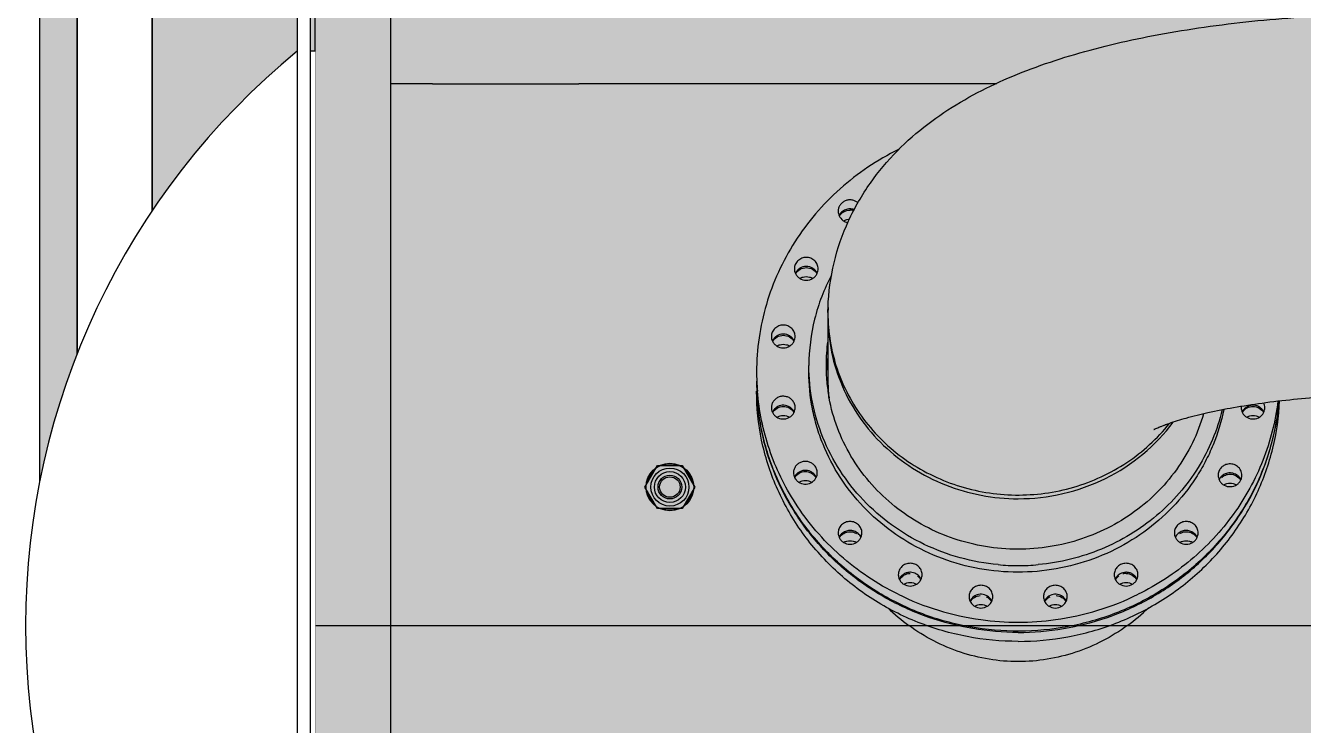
# Model space of a CAD drawing. Extents: x -18489 to 195597, y -1599 to 112111.
# Drawn here: x -17050 to -16879.6, y 2436.2 to 2529.6 of the extents above; entities that cross this region are included whole.
import ezdxf

# ---------------------------------------------------------------- set-up
doc = ezdxf.new("R2010")
doc.units = 0
doc.header["$LTSCALE"] = 100
for name, color, linetype in [('188K-SM-03-F10-MECH-EQ-Y2257103$0$0 Xref', 8, 'Continuous'), ('188K-SM-03-F10-MECH-EQ-Y2257103$0$M-EQU-FOUNDATION', 8, 'Continuous'), ('188K-SM-03-F10-MECH-EQ-Y2257103$0$Micron CUP L10 HVAC EQU$0$M-MECH-EQU', 136, 'Continuous'), ('188K-SM-03-F10-MECH-EQ-Y2257103$0$Micron CUP L10 HVAC EQU$0$M-PHASE1 AREA', 252, 'Continuous')]:
    doc.layers.add(name, color=color, linetype=linetype)
pattern_1 = [(50, (4473.52, 709.2), (54.6554, -4.78173), [5.715, -62.865]), (355, (4473.52, 709.2), (-10.57303, 57.31705), [4.572, -50.29218]), (100.45144, (4478.076, 708.8), (44.08237, 52.53533), [4.857, -53.42707]), (46.1842, (4473.52, 724.44), (81.32371, -12.6127), [8.5725, -94.2975]), (96.63556, (4480.3, 723.39), (71.22124, 74.22784), [7.2855, -80.14068]), (351.18415, (4473.52, 724.44), (71.22124, 74.22784), [6.858, -75.43792]), (21, (4481.14, 720.63), (45.48432, -30.67956), [5.715, -62.865]), (326, (4481.14, 720.63), (18.54061, 55.25639), [4.572, -50.292]), (71.45144, (4484.93, 718.07), (64.02493, 24.57683), [4.857, -53.42698]), (37.5, (4473.521, 709.2), (0.926581, 25.366512), [0, -49.6824, 0, -51.054, 0, -50.4825]), (7.5, (4473.52, 709.2), (20.0459, 30.054172), [0, -29.1084, 0, -48.5394, 0, -19.2405]), (327.5, (4456.529, 709.2), (40.677179, -1.718623), [0, -19.05, 0, -59.436, 0, -78.867]), (317.5, (4448.91, 709.2), (44.438754, 7.62795), [0, -24.765, 0, -39.4716, 0, -56.007])]

# ---------------------------------------------------------------- blocks, each defined once
blk = doc.blocks.new('188K-SM-03-F10-MECH-EQ-Y2257103$0$Micron CUP L10 HVAC EQU$0$A$C0c53ceb0')
at = {"layer": '188K-SM-03-F10-MECH-EQ-Y2257103$0$Micron CUP L10 HVAC EQU$0$M-PHASE1 AREA'}
for p, q in [((-8682.32714, 14485.38523), (-8682.32714, 17603.1009)), ((-8581.63321, 14485.38523), (-8581.63321, 16156.62468)), ((-8526.19365, 16043.79354), (-8581.63321, 16043.79354)), ((-8526.19365, 16043.79354), (-8330.99521, 16043.79354)), ((-7773.33244, 16043.79354), (-8330.99521, 16043.79354)), ((-7998.54746, 15732.96623), (-7998.54746, 15649.67807)), ((-7998.38749, 15745.52824), (-7998.5127, 15737.90326)), ((-7998.54746, 15646.77126), (-7998.51124, 15646.30895)), ((-7998.54746, 15646.77126), (-7998.54699, 15646.30888)), ((-7997.59198, 15625.73233), (-7997.56466, 15625.43402)), ((-7996.90398, 15625.78958), (-7996.88065, 15625.49175)), ((-8242.62783, 15505.81027), (-8225.80584, 15534.3552)), ((-8225.80584, 15534.3552), (-8192.84499, 15534.3552)), ((-8192.84499, 15534.3552), (-8176.023, 15505.81027)), ((-8225.80584, 15477.26534), (-8242.62783, 15505.81027)), ((-8176.023, 15505.81027), (-8192.84499, 15477.26534)), ((-8192.84499, 15477.26534), (-8225.80584, 15477.26534)), ((-8809.19869, 15321.00495), (-3683.5878, 15321.00495))]:
    blk.add_line(p, q, dxfattribs=at)
for radius in [31.71789, 25.37327, 20.61578, 15.85829, 13.67619]:
    blk.add_circle((-8209.32541, 15505.81027), radius, dxfattribs=at)
for centre, radius, start, end in [((-7970.30396, 15873.82908), 14.63923, 180.05777102, 204.55616566), ((-7969.09482, 15858.81319), 16.60207, 73.32914868, 89.96575743), ((-8028.63069, 15797.02319), 14.63923, 180.05777102, 204.55616566), ((-8026.19255, 15797.02319), 14.63923, 335.44383434, 359.94222898), ((-7766.12046, 15732.96623), 232.42677, 179.07944309, 179.99999921), ((-8059.29486, 15706.73244), 14.63923, 180.05777102, 204.55616566), ((-8056.85673, 15706.73244), 14.63923, 335.44383434, 359.94222898), ((-7766.04552, 15668.00935), 235.03926, 172.04312689, 179.99370888), ((-7766.52208, 15668.03839), 234.5627, 180.00079059, 182.6021721), ((-7766.17105, 15646.75315), 234.91404, 174.8136825, 177.39809151), ((-7766.20331, 15646.75335), 234.8819, 172.03970823, 174.81302085), ((-7774.37569, 15659.25163), 319.32153, 180.0004671, 182.15440139), ((-7766.17003, 15668.05337), 234.91507, 182.60192391, 185.34543909), ((-7767.10289, 15646.77122), 231.44457, 179.7706569, 179.99998992), ((-7766.1193, 15649.67807), 232.42793, 180.00000037, 180.71589748), ((-7774.33302, 15647.23597), 319.3642, 180.00058432, 182.43475099), ((-7774.19068, 15645.6571), 319.50649, 179.8128419, 179.99999999), ((-7774.2123, 15645.65716), 319.48486, 180.00001081, 182.15255414), ((-7774.21889, 15645.65979), 319.47837, 182.15306961, 184.31422351), ((-7774.01159, 15659.26463), 319.68586, 182.15427625, 184.58745173), ((-7765.87102, 15668.09465), 235.21663, 185.34866441, 190.44795648), ((-7766.9749, 15646.77176), 231.57256, 180.11452574, 180.61116711), ((-7765.98065, 15646.79411), 232.56699, 180.61406116, 185.19595183), ((-7766.1413, 15649.6778), 232.40593, 180.7158998, 181.32576848), ((-7766.18208, 15649.68107), 232.36523, 181.32680645, 185.9110879), ((-7773.86778, 15645.6862), 319.83048, 184.31420991, 185.86894048), ((-7765.93667, 15649.7098), 232.61229, 185.91190199, 186.20748136), ((-7765.49688, 15668.16151), 235.59669, 190.44744668, 190.66690952), ((-7432.89922, 15611.77625), 14.51278, 172.84551712, 179.98372186), ((-7430.34598, 15611.76351), 14.65058, 0.06597113, 25.7427147), ((-7715.77331, 15645.68732), 319.84212, 354.1310722, 355.50352723), ((-7773.39307, 15645.74467), 320.30868, 185.87066178, 190.2465108), ((-8059.29486, 15611.79514), 14.63923, 180.05777102, 204.55616566), ((-8057.18751, 15599.60074), 15.00184, 24.54721403, 34.93760225), ((-8057.14904, 15611.9226), 14.95808, 328.39790366, 335.46508083), ((-8056.85673, 15611.79514), 14.63923, 335.44383434, 359.94222898), ((-7432.77277, 15611.79514), 14.63923, 180.05777102, 204.55616566), ((-7432.44199, 15599.60074), 15.00184, 145.06239775, 155.45278597), ((-7432.48046, 15611.9226), 14.95808, 204.53491917, 211.60209634), ((-7430.33463, 15611.79514), 14.63923, 335.44383434, 359.94222898), ((-7716.23642, 15645.74467), 320.30868, 349.7534892, 354.12933822), ((-7772.86655, 15645.83889), 320.84356, 190.246341, 190.67542058), ((-7716.76295, 15645.83889), 320.84356, 349.32457942, 349.753659), ((-8209.32541, 15505.81027), 30.4679, 129.92689214, 169.05142827), ((-8209.32541, 15505.81027), 30.4679, 69.65458536, 110.34541464), ((-8209.32541, 15505.81027), 30.4679, 10.94857173, 50.07310786), ((-8029.84976, 15524.91698), 14.63923, 180.05777102, 204.55616566), ((-8027.74241, 15512.72258), 15.00184, 24.54721403, 34.93760225), ((-8027.70393, 15525.04444), 14.95808, 328.39790366, 335.46508083), ((-8027.41162, 15524.91698), 14.63923, 335.44383434, 359.94222898), ((-7463.43695, 15521.50439), 14.63923, 180.05777102, 204.55616566), ((-7463.15903, 15521.62442), 14.9419, 204.53191616, 210.36360482), ((-7460.99881, 15521.50439), 14.63923, 335.44383434, 359.94222898), ((-8209.32541, 15505.81027), 30.4679, 190.96919944, 230.13638244), ((-8209.32541, 15505.81027), 30.4679, 309.86361756, 349.03080056), ((-8209.32541, 15505.81027), 30.4679, 249.62238986, 290.37761014), ((-7970.30396, 15444.6985), 14.63923, 180.05777102, 204.55616566), ((-7967.86583, 15444.6985), 14.63923, 335.44383434, 359.94222898), ((-7521.76367, 15444.6985), 14.63923, 180.05777102, 204.55616566), ((-7519.32553, 15444.6985), 14.63923, 335.44383434, 359.94222898), ((-7744.81005, 15692.78152), 291.77457, 264.71719802, 269.99907627), ((-7744.81945, 15692.78152), 291.77457, 270.00092373, 275.28280198), ((-7890.02412, 15388.89575), 14.63923, 180.05777102, 204.55616566), ((-7887.91424, 15376.70279), 14.99894, 24.54621808, 34.76840299), ((-7887.58598, 15388.89575), 14.63923, 335.44383434, 359.94222898), ((-7602.04352, 15388.89575), 14.63923, 180.05777102, 204.55616566), ((-7601.71526, 15376.70279), 14.99894, 145.23159701, 155.45378192), ((-7600.81566, 15373.82688), 16.61113, 90.03031748, 105.36463392), ((-7599.60538, 15388.89575), 14.63923, 335.44383434, 359.94222898), ((-7745.59293, 15685.70788), 360.1777, 243.74281323, 262.15593289), ((-7795.64949, 15359.55851), 14.63923, 180.05777102, 204.55616566), ((-7793.21136, 15359.55851), 14.63923, 335.44383434, 359.94222898), ((-7696.41814, 15359.55851), 14.63923, 180.05777102, 204.55616566), ((-7744.03657, 15685.70788), 360.1777, 277.84406711, 296.25718677), ((-7693.98001, 15359.55851), 14.63923, 335.44383434, 359.94222898), ((-7733.732, 15537.18285), 267.08822, 226.18826256, 234.03614049), ((-7755.8975, 15537.18285), 267.08822, 305.96385951, 313.81173744), ((-7744.81475, 15689.97257), 364.50875, 262.1262458, 277.8737542)]:
    blk.add_arc(centre, radius, start, end, dxfattribs=at)
for points, knots in [([(-7998.53039, 15738.90054), (-7998.50769, 15741.10988), (-7998.46006, 15743.31912), (-7998.38749, 15745.52824), (-7997.72962, 15765.55535), (-7992.34762, 15805.35349), (-7972.8171, 15861.59428), (-7943.68601, 15911.9367), (-7907.44144, 15955.01975), (-7866.45879, 15990.78427), (-7822.37933, 16020.14166), (-7775.89343, 16044.39298), (-7727.00708, 16064.70314), (-7675.47311, 16081.91635), (-7621.08254, 16096.54278), (-7563.7924, 16108.84623), (-7482.45976, 16122.52288), (-7375.77324, 16133.83241), (-7288.89203, 16137.01027), (-7244.64023, 16137.17185)], [-0.0070909638, -0.0070909638, -0.0070909638, -0.0070909638, 0, 0, 0, 0.0642840524, 0.1278026748, 0.1898343356, 0.2498173978, 0.3076101476, 0.3637527791, 0.419333876, 0.4755606662, 0.5334097991, 0.5935183628, 0.6561610746, 0.7213216583, 0.8580339106, 1, 1, 1, 1]), ([(-7904.41796, 15956.05925), (-7918.53421, 15949.11137), (-7945.80137, 15933.35903), (-7983.0232, 15904.54972), (-8015.80012, 15871.13652), (-8043.50585, 15833.747), (-8065.61956, 15793.07903), (-8081.72224, 15749.89183), (-8091.50805, 15705.00809), (-8093.69722, 15674.47853), (-8093.69722, 15659.24903)], [0, 0, 0, 0, 0.1273387268, 0.2539671769, 0.3798380124, 0.5049601373, 0.6293988515, 0.7532718698, 0.8767399824, 1, 1, 1, 1]), ([(-7958.62523, 15885.21818), (-7959.65902, 15886.08585), (-7962.11081, 15887.65478), (-7966.36407, 15888.9777), (-7970.99788, 15889.09075), (-7975.47388, 15887.93369), (-7979.42423, 15885.59966), (-7982.5181, 15882.27441), (-7984.49083, 15878.23613), (-7984.94319, 15875.2784), (-7984.94319, 15873.81432)], [0.01326376692, 0.01326376692, 0.01326376692, 0.01326376692, 0.1253790079, 0.2519952679, 0.3791281321, 0.5058954712, 0.6315282738, 0.7556166138, 0.8782457488, 1, 1, 1, 1]), ([(-7963.63798, 15876.0468), (-7965.45372, 15876.6813), (-7969.42139, 15877.32339), (-7975.33032, 15876.14303), (-7980.44919, 15872.90961), (-7982.81209, 15869.6359), (-7983.61914, 15867.86709)], [0.00987842084, 0.00987842084, 0.00987842084, 0.00987842084, 0.2525480235, 0.5049706066, 0.7545322501, 1, 1, 1, 1]), ([(-7983.21098, 15867.13735), (-7981.8921, 15869.6099), (-7977.71622, 15873.90885), (-7971.9444, 15875.41526), (-7969.0849, 15875.41526)], [0, 0, 0, 0, 0.4949495207, 1, 1, 1, 1]), ([(-7983.61914, 15867.74524), (-7982.52492, 15865.34704), (-7979.15081, 15861.29611), (-7974.32954, 15859.31811), (-7971.98529, 15858.89867)], [0, 0, 0, 0, 0.4947923407, 0.94007428734, 0.94007428734, 0.94007428734, 0.94007428734]), ([(-7977.45491, 15861.12514), (-7976.20459, 15861.86863), (-7973.74116, 15862.91079), (-7971.10873, 15863.32902), (-7969.92463, 15863.38932)], [0, 0, 0, 0, 0.4984735365, 0.90411895863, 0.90411895863, 0.90411895863, 0.90411895863]), ([(-8011.55333, 15797.00843), (-8011.55333, 15798.98538), (-8012.39229, 15803.00949), (-8015.94643, 15808.05181), (-8021.22127, 15811.40265), (-8027.41162, 15812.57127), (-8033.60198, 15811.40265), (-8038.87681, 15808.05181), (-8042.43096, 15803.00949), (-8043.26992, 15798.98538), (-8043.26992, 15797.00843)], [0, 0, 0, 0, 0.1224486041, 0.246389091, 0.3724573151, 0.5, 0.6275426849, 0.753610909, 0.8775513959, 1, 1, 1, 1]), ([(-8012.87738, 15791.0612), (-8013.49135, 15792.40684), (-8015.14823, 15794.9436), (-8019.77286, 15798.85411), (-8027.41162, 15801.03853), (-8035.05038, 15798.85411), (-8039.67501, 15794.9436), (-8041.3319, 15792.40684), (-8041.94587, 15791.0612)], [0, 0, 0, 0, 0.1235049458, 0.2485924549, 0.5, 0.7514075451, 0.8764950542, 1, 1, 1, 1]), ([(-8041.94587, 15790.93934), (-8041.3319, 15789.5937), (-8039.67501, 15787.05694), (-8035.05038, 15783.14643), (-8027.41162, 15780.962), (-8019.77286, 15783.14643), (-8015.14823, 15787.05694), (-8013.49135, 15789.5937), (-8012.87738, 15790.93934)], [0, 0, 0, 0, 0.1235049458, 0.2485924549, 0.5, 0.7514075451, 0.8764950542, 1, 1, 1, 1]), ([(-8041.53607, 15790.32756), (-8040.21687, 15792.79933), (-8036.04119, 15797.09662), (-8030.27056, 15798.60241), (-8027.41162, 15798.60241)], [0, 0, 0, 0, 0.4949510485, 1, 1, 1, 1]), ([(-8035.7755, 15784.31594), (-8034.52584, 15785.05827), (-8031.80305, 15786.20909), (-8028.87402, 15786.59786), (-8027.41162, 15786.59786)], [0, 0, 0, 0, 0.4984764177, 1, 1, 1, 1]), ([(-8027.41162, 15798.60241), (-8024.55269, 15798.60241), (-8018.78206, 15797.09662), (-8014.60637, 15792.79933), (-8013.28717, 15790.32756)], [0, 0, 0, 0, 0.5050489515, 1, 1, 1, 1]), ([(-8027.41162, 15786.59786), (-8025.94922, 15786.59786), (-8023.02019, 15786.20909), (-8020.2974, 15785.05827), (-8019.04774, 15784.31594)], [0, 0, 0, 0, 0.5015235823, 1, 1, 1, 1]), ([(-7993.90257, 15788.50445), (-8003.66472, 15770.02853), (-8018.78343, 15730.68083), (-8023.92073, 15688.8312), (-8023.92073, 15668.03515)], [0, 0, 0, 0, 0.5012033861, 1, 1, 1, 1]), ([(-7998.54723, 15732.96623), (-7998.54723, 15701.33823), (-7985.13018, 15636.95348), (-7928.24069, 15556.26897), (-7843.94917, 15502.66022), (-7777.76203, 15490.21331), (-7744.81475, 15490.21331)], [0, 0, 0, 0, 0.2448711985, 0.4927776942, 0.7449145841, 1, 1, 1, 1]), ([(-7998.5127, 15737.90326), (-7998.5127, 15725.32236), (-7996.45557, 15700.08491), (-7987.27809, 15663.2009), (-7972.23364, 15628.123), (-7951.69243, 15595.71406), (-7926.15671, 15566.75227), (-7896.24814, 15541.93447), (-7862.69216, 15521.85502), (-7826.29999, 15506.99335), (-7787.94822, 15497.70309), (-7748.55872, 15494.20507), (-7709.07804, 15496.58228), (-7670.4546, 15504.77806), (-7633.61684, 15518.59657), (-7599.44906, 15537.71176), (-7568.78358, 15561.65751), (-7551.09226, 15580.54795), (-7543.08352, 15590.57705)], [0, 0, 0, 0, 0.0608638012, 0.1218624973, 0.1831138501, 0.2447109381, 0.3067145859, 0.3691462415, 0.4319832215, 0.495164484, 0.5586000984, 0.6221773201, 0.6857676412, 0.7492410328, 0.8124810257, 0.8753929978, 0.9379096103, 1, 1, 1, 1]), ([(-8042.2175, 15706.71768), (-8042.2175, 15708.69463), (-8043.05646, 15712.71875), (-8046.61061, 15717.76107), (-8051.88544, 15721.11191), (-8058.0758, 15722.28052), (-8064.26615, 15721.11191), (-8069.54098, 15717.76107), (-8073.09513, 15712.71875), (-8073.93409, 15708.69463), (-8073.93409, 15706.71768)], [0, 0, 0, 0, 0.1224486041, 0.246389091, 0.3724573151, 0.5, 0.6275426849, 0.753610909, 0.8775513959, 1, 1, 1, 1]), ([(-8043.54155, 15700.77045), (-8044.15552, 15702.11609), (-8045.81241, 15704.65285), (-8050.43703, 15708.56336), (-8058.0758, 15710.74779), (-8065.71456, 15708.56336), (-8070.33918, 15704.65285), (-8071.99607, 15702.11609), (-8072.61004, 15700.77045)], [0, 0, 0, 0, 0.1235049458, 0.2485924549, 0.5, 0.7514075451, 0.8764950542, 1, 1, 1, 1]), ([(-8072.61004, 15700.6486), (-8071.99607, 15699.30296), (-8070.33918, 15696.76619), (-8065.71456, 15692.85568), (-8058.0758, 15690.67126), (-8050.43703, 15692.85568), (-8045.81241, 15696.76619), (-8044.15552, 15699.30296), (-8043.54155, 15700.6486)], [0, 0, 0, 0, 0.1235049458, 0.2485924549, 0.5, 0.7514075451, 0.8764950542, 1, 1, 1, 1]), ([(-8072.19833, 15700.03223), (-8070.87875, 15702.50308), (-8066.7033, 15706.79842), (-8060.93406, 15708.30349), (-8058.0758, 15708.30349)], [0, 0, 0, 0, 0.4949528446, 1, 1, 1, 1]), ([(-8058.0758, 15708.30349), (-8055.21753, 15708.30349), (-8049.44829, 15706.79842), (-8045.27284, 15702.50308), (-8043.95326, 15700.03223)], [0, 0, 0, 0, 0.5050471554, 1, 1, 1, 1]), ([(-8066.43245, 15694.0213), (-8065.18359, 15694.76228), (-8062.46302, 15695.91092), (-8059.5368, 15696.29894), (-8058.0758, 15696.29894)], [0, 0, 0, 0, 0.4984798058, 1, 1, 1, 1]), ([(-8058.0758, 15696.29894), (-8056.61479, 15696.29894), (-8053.68857, 15695.91092), (-8050.96801, 15694.76228), (-8049.71914, 15694.0213)], [0, 0, 0, 0, 0.5015201942, 1, 1, 1, 1]), ([(-7771.67423, 15402.24629), (-7788.69838, 15403.82099), (-7822.47536, 15409.97492), (-7870.52847, 15427.93375), (-7914.36573, 15454.02047), (-7952.48167, 15487.36441), (-7983.58298, 15526.84773), (-8006.60089, 15571.14642), (-8020.74012, 15618.73471), (-8023.92073, 15651.64733), (-8023.92073, 15668.03515)], [0, 0, 0, 0, 0.1277421865, 0.2549540741, 0.3813632505, 0.5068011352, 0.6312273151, 0.7547379069, 0.8775552557, 1, 1, 1, 1]), ([(-7470.60502, 15609.45165), (-7473.80984, 15593.29863), (-7480.99772, 15569.41341), (-7494.94937, 15539.41583), (-7511.7836, 15510.67207), (-7537.95203, 15477.72536), (-7576.2866, 15444.49082), (-7620.3273, 15418.55627), (-7668.57222, 15400.79846), (-7719.39015, 15391.80627), (-7771.06545, 15391.87936), (-7821.85545, 15401.01507), (-7870.04581, 15418.90995), (-7914.00545, 15444.96706), (-7952.24111, 15478.31815), (-7983.44222, 15517.83186), (-8002.72798, 15554.87779), (-8013.65893, 15586.11161), (-8021.52298, 15618.09724), (-8023.92073, 15642.83247), (-8023.92073, 15659.24903)], [0, 0, 0, 0, 0.0612321628, 0.0920055563, 0.122882327, 0.1849223033, 0.2474678139, 0.3104970215, 0.3739240748, 0.4376115067, 0.5013885597, 0.5650731046, 0.6284947498, 0.6915167229, 0.7540541197, 0.8160861886, 0.8776605985, 0.9083438815, 0.9389586631, 1, 1, 1, 1]), ([(-7744.81475, 15299.83707), (-7767.6031, 15299.83707), (-7801.88944, 15303.06314), (-7846.21274, 15313.68759), (-7889.15501, 15328.37861), (-7939.6671, 15354.1591), (-7984.13782, 15389.03096), (-8014.89081, 15421.48866), (-8042.06574, 15456.52337), (-8069.14263, 15504.89963), (-8089.17926, 15567.97607), (-8093.69716, 15611.8298), (-8093.69716, 15633.65256)], [0, 0, 0, 0, 0.1276534598, 0.191423769, 0.2550461256, 0.3815468604, 0.5070618987, 0.5694910147, 0.6316536368, 0.7550908341, 0.8777554852, 1, 1, 1, 1]), ([(-7397.0421, 15620.63052), (-7398.79124, 15599.69673), (-7404.55813, 15568.40159), (-7418.20164, 15528.49038), (-7435.76107, 15489.86555), (-7464.78438, 15444.82052), (-7501.97954, 15405.97367), (-7535.83925, 15379.33274), (-7572.30637, 15355.76948), (-7621.98293, 15332.69558), (-7685.78162, 15316.24702), (-7751.6707, 15311.52562), (-7817.31803, 15318.70597), (-7880.39985, 15337.52772), (-7929.10428, 15362.44592), (-7964.58381, 15387.35853), (-7997.32892, 15415.24677), (-8032.9113, 15455.4611), (-8060.06972, 15501.56004), (-8076.03462, 15540.8098), (-8088.03733, 15581.20855), (-8092.5171, 15612.69221), (-8093.40892, 15633.66886)], [0, 0, 0, 0, 0.061123741, 0.0918131301, 0.1225904525, 0.1844001923, 0.2467110806, 0.2780957875, 0.3096045944, 0.3728856379, 0.436501361, 0.5002857139, 0.5640502273, 0.6276090599, 0.6908037612, 0.722262052, 0.7535935362, 0.8157970319, 0.8775113084, 0.9082499217, 0.9389086772, 1, 1, 1, 1]), ([(-8041.98621, 15484.37961), (-8056.35161, 15506.72469), (-8079.70706, 15554.91948), (-8090.56201, 15607.38354), (-8092.67331, 15633.69596)], [0, 0, 0, 0, 0.501580557, 1, 1, 1, 1]), ([(-8045.78073, 15621.36223), (-8046.80955, 15622.57032), (-8049.27532, 15624.69037), (-8053.7528, 15626.62571), (-8058.62991, 15627.1826), (-8063.45546, 15626.30678), (-8067.78703, 15624.07751), (-8071.21984, 15620.69118), (-8073.42624, 15616.46378), (-8073.93409, 15613.32991), (-8073.93409, 15611.78038)], [0, 0, 0, 0, 0.1247447339, 0.2509978592, 0.3780998751, 0.5050896637, 0.6310448548, 0.7554104632, 0.8781856117, 1, 1, 1, 1]), ([(-8044.88936, 15608.19205), (-8045.6777, 15609.32054), (-8047.58557, 15611.38341), (-8052.34278, 15614.36313), (-8059.53175, 15615.6178), (-8066.40319, 15613.17385), (-8070.54473, 15609.42903), (-8072.04303, 15607.07586), (-8072.61004, 15605.83315)], [0, 0, 0, 0, 0.1241204038, 0.2496757387, 0.501431572, 0.7522206917, 0.876837685, 1, 1, 1, 1]), ([(-8042.2175, 15611.78038), (-8042.2175, 15613.50297), (-8042.84589, 15616.99243), (-8044.65327, 15620.0383), (-8045.78073, 15621.36223)], [0, 0, 0, 0, 0.4976368786, 1, 1, 1, 1]), ([(-7497.55423, 15603.59615), (-7501.34309, 15590.28866), (-7511.31163, 15564.20856), (-7532.84207, 15528.18614), (-7560.38084, 15496.13374), (-7593.1349, 15468.97089), (-7630.1732, 15447.456), (-7670.44514, 15432.1913), (-7712.81321, 15423.60242), (-7756.08275, 15421.92857), (-7799.03493, 15427.21588), (-7840.45933, 15439.31787), (-7879.18702, 15457.8968), (-7914.12214, 15482.43449), (-7944.27181, 15512.24254), (-7968.77647, 15546.48658), (-7986.92889, 15584.18246), (-7994.46726, 15610.98701), (-7997.02242, 15624.55277)], [0, 0, 0, 0, 0.0612254143, 0.1228086218, 0.1848268509, 0.2473072157, 0.3102247239, 0.3735061271, 0.4370388068, 0.5006832205, 0.5642880484, 0.6277061202, 0.6908101283, 0.7535065889, 0.8157465086, 0.877531879, 0.9389163739, 1, 1, 1, 1]), ([(-7744.81475, 15299.83707), (-7722.58463, 15299.83707), (-7689.14311, 15302.906), (-7645.8464, 15313.01893), (-7603.83294, 15327.01094), (-7554.25966, 15351.5849), (-7510.30506, 15384.88251), (-7479.63881, 15415.9434), (-7452.32146, 15449.52538), (-7424.62213, 15496.0063), (-7403.07656, 15556.89274), (-7397.05197, 15599.48221), (-7396.19255, 15620.76081)], [0, 0, 0, 0, 0.1275861715, 0.1913254353, 0.2549236612, 0.3814093806, 0.5069463456, 0.5693941814, 0.6315804614, 0.7550753976, 0.8777753443, 1, 1, 1, 1]), ([(-7398.30004, 15620.42732), (-7399.95291, 15606.9236), (-7404.99709, 15580.0614), (-7417.62364, 15541.01432), (-7435.13632, 15503.72615), (-7464.67071, 15457.05161), (-7512.48436, 15405.76667), (-7559.62581, 15375.08308), (-7584.69353, 15362.6943)], [0, 0, 0, 0, 0.1233215172, 0.2469629563, 0.3710601818, 0.4957228316, 0.7465314553, 1, 1, 1, 1]), ([(-7549.6045, 15588.58429), (-7547.5677, 15589.34421), (-7545.52325, 15590.08223), (-7543.47113, 15590.7983), (-7535.96217, 15593.4185), (-7518.78544, 15598.66829), (-7490.10288, 15605.7582), (-7456.33203, 15612.44338), (-7404.2535, 15620.54187), (-7333.26696, 15627.50877), (-7274.82689, 15629.5535), (-7244.66422, 15629.70178)], [-0.0215616488, -0.0215616488, -0.0215616488, -0.0215616488, 0, 0, 0, 0.0788967443, 0.178041664, 0.2929992503, 0.420300963, 0.7007707098, 1, 1, 1, 1]), ([(-7417.01946, 15605.83315), (-7417.58647, 15607.07586), (-7419.08477, 15609.42903), (-7423.22631, 15613.17385), (-7430.09775, 15615.6178), (-7437.28672, 15614.36313), (-7442.04392, 15611.38341), (-7443.9518, 15609.32054), (-7444.74014, 15608.19205)], [0, 0, 0, 0, 0.123162315, 0.2477793083, 0.498568428, 0.7503242613, 0.8758795962, 1, 1, 1, 1]), ([(-8072.61004, 15605.71129), (-8072.02795, 15604.43552), (-8070.47933, 15602.0232), (-8066.18441, 15598.22226), (-8059.06683, 15595.85284), (-8051.72193, 15597.39304), (-8046.98798, 15600.6674), (-8045.14773, 15602.88371), (-8044.40913, 15604.08431)], [0, 0, 0, 0, 0.1232673086, 0.2480304138, 0.4990194098, 0.7506821655, 0.8760898257, 1, 1, 1, 1]), ([(-8072.19631, 15605.09011), (-8070.87634, 15607.55999), (-8066.70113, 15611.85328), (-8060.93335, 15613.35758), (-8058.0758, 15613.35758)], [0, 0, 0, 0, 0.4949547334, 1, 1, 1, 1]), ([(-8066.42486, 15599.0799), (-8065.17682, 15599.81945), (-8062.45859, 15600.96579), (-8059.53532, 15601.35304), (-8058.0758, 15601.35304)], [0, 0, 0, 0, 0.4984833694, 1, 1, 1, 1]), ([(-8058.0758, 15613.35758), (-8055.43774, 15613.35758), (-8050.12413, 15612.07965), (-8046.05317, 15608.40377), (-8044.6343, 15606.23528), (-8044.36886, 15605.8296), (-8044.12436, 15605.41177), (-8043.89789, 15604.98348)], [0, 0, 0, 0, 0.504458107, 1, 1, 1, 1.092707435, 1.092707435, 1.092707435, 1.092707435]), ([(-8058.0758, 15601.35304), (-8056.61627, 15601.35304), (-8053.693, 15600.96579), (-8050.97477, 15599.81945), (-8049.72673, 15599.0799)], [0, 0, 0, 0, 0.5015166306, 1, 1, 1, 1]), ([(-7472.6267, 15608.95176), (-7475.84914, 15595.36403), (-7484.5507, 15568.59978), (-7503.93, 15531.01079), (-7529.1913, 15496.77072), (-7559.70894, 15466.72753), (-7594.73299, 15441.60561), (-7633.40999, 15422.01291), (-7674.78432, 15408.42267), (-7703.49847, 15403.58351), (-7717.95527, 15402.24629)], [0, 0, 0, 0, 0.122453682, 0.2455078146, 0.3693243169, 0.493988529, 0.6195025587, 0.7457869143, 0.8726892797, 1, 1, 1, 1]), ([(-7445.22037, 15604.08431), (-7444.48177, 15602.88371), (-7442.64152, 15600.6674), (-7437.90756, 15597.39304), (-7430.56267, 15595.85284), (-7423.44509, 15598.22226), (-7419.15017, 15602.0232), (-7417.60155, 15604.43552), (-7417.01946, 15605.71129)], [0, 0, 0, 0, 0.1239101743, 0.2493178345, 0.5009805902, 0.7519695862, 0.8767326914, 1, 1, 1, 1]), ([(-7444.99519, 15606.23528), (-7443.57633, 15608.40377), (-7439.50537, 15612.07965), (-7434.19176, 15613.35758), (-7431.5537, 15613.35758)], [0, 0, 0, 0, 0.495541893, 1, 1, 1, 1]), ([(-7439.90277, 15599.0799), (-7438.65473, 15599.81945), (-7435.93649, 15600.96579), (-7433.01323, 15601.35304), (-7431.5537, 15601.35304)], [0, 0, 0, 0, 0.4984833694, 1, 1, 1, 1]), ([(-7431.5537, 15613.35758), (-7428.69615, 15613.35758), (-7422.92837, 15611.85328), (-7418.75316, 15607.55999), (-7417.43319, 15605.09011)], [0, 0, 0, 0, 0.5050452666, 1, 1, 1, 1]), ([(-7431.5537, 15601.35304), (-7430.09417, 15601.35304), (-7427.17091, 15600.96579), (-7424.45268, 15599.81945), (-7423.20464, 15599.0799)], [0, 0, 0, 0, 0.5015166306, 1, 1, 1, 1]), ([(-7744.81475, 15311.84161), (-7765.02303, 15311.84161), (-7805.46992, 15315.21066), (-7864.28057, 15330.22811), (-7919.52084, 15354.76199), (-7969.50443, 15388.08397), (-8012.72446, 15429.19889), (-8047.86593, 15476.88228), (-8073.84917, 15529.67405), (-8084.56275, 15567.33696), (-8088.15706, 15586.4042)], [0, 0, 0, 0, 0.1273462994, 0.2543739705, 0.3808008678, 0.5064131939, 0.6310918065, 0.7548281963, 0.8777279308, 1, 1, 1, 1]), ([(-7744.81475, 15490.21331), (-7704.94399, 15490.21331), (-7624.72715, 15508.42434), (-7561.1815, 15561.04804), (-7537.82448, 15592.56736)], [0, 0, 0, 0, 0.5040483323, 1, 1, 1, 1]), ([(-7744.81475, 15311.84161), (-7724.60647, 15311.84161), (-7684.15958, 15315.21066), (-7625.34893, 15330.22811), (-7570.10866, 15354.76199), (-7520.12507, 15388.08397), (-7476.90504, 15429.19889), (-7441.76357, 15476.88228), (-7415.78033, 15529.67405), (-7405.06675, 15567.33696), (-7401.47243, 15586.4042)], [0, 0, 0, 0, 0.1273462994, 0.2543739705, 0.3808008678, 0.5064131939, 0.6310918065, 0.7548281963, 0.8777279308, 1, 1, 1, 1]), ([(-7563.14843, 15582.8053), (-7563.32383, 15582.69763), (-7563.9464, 15582.33917), (-7562.84249, 15582.945), (-7561.89574, 15583.40104), (-7559.61493, 15584.48866), (-7556.74313, 15585.74078), (-7552.97132, 15587.29286), (-7548.48168, 15589.01372), (-7545.21937, 15590.18827), (-7543.47113, 15590.7983)], [0, 0, 0, 0, 0.0274613751, 0.0459763075, 0.1085404823, 0.2130478746, 0.3569991765, 0.5377976464, 0.7529427806, 1, 1, 1, 1]), ([(-8016.33563, 15534.48407), (-8017.36444, 15535.69217), (-8019.83021, 15537.81222), (-8024.3077, 15539.74756), (-8029.1848, 15540.30444), (-8034.01036, 15539.42863), (-8038.34192, 15537.19935), (-8041.77474, 15533.81302), (-8043.98113, 15529.58562), (-8044.48898, 15526.45175), (-8044.48898, 15524.90222)], [0, 0, 0, 0, 0.1247447339, 0.2509978592, 0.3780998751, 0.5050896637, 0.6310448548, 0.7554104632, 0.8781856117, 1, 1, 1, 1]), ([(-8015.44425, 15521.31389), (-8016.2326, 15522.44238), (-8018.14047, 15524.50525), (-8022.89768, 15527.48498), (-8030.08664, 15528.73964), (-8036.95808, 15526.29569), (-8041.09963, 15522.55087), (-8042.59793, 15520.1977), (-8043.16494, 15518.95499)], [0, 0, 0, 0, 0.1241204038, 0.2496757387, 0.501431572, 0.7522206917, 0.876837685, 1, 1, 1, 1]), ([(-8012.7724, 15524.90222), (-8012.7724, 15526.62482), (-8013.40079, 15530.11428), (-8015.20816, 15533.16014), (-8016.33563, 15534.48407)], [0, 0, 0, 0, 0.4976368786, 1, 1, 1, 1]), ([(-7465.1933, 15536.39216), (-7466.97146, 15536.06686), (-7470.42669, 15534.82638), (-7474.6552, 15531.38379), (-7477.4313, 15526.76206), (-7478.07617, 15523.23087), (-7478.07617, 15521.48963)], [0, 0, 0, 0, 0.2549021615, 0.5065524317, 0.754465022, 1, 1, 1, 1]), ([(-7446.35958, 15521.48963), (-7446.35958, 15523.70142), (-7447.41931, 15528.22161), (-7451.83613, 15533.6027), (-7458.17302, 15536.6719), (-7462.92451, 15536.80721), (-7465.1933, 15536.39216)], [0, 0, 0, 0, 0.2444181924, 0.4924632336, 0.7451219238, 1, 1, 1, 1]), ([(-8043.16494, 15518.83313), (-8042.58285, 15517.55737), (-8041.03422, 15515.14505), (-8036.7393, 15511.3441), (-8029.62172, 15508.97469), (-8022.27683, 15510.51488), (-8017.54287, 15513.78925), (-8015.70262, 15516.00555), (-8014.96402, 15517.20615)], [0, 0, 0, 0, 0.1232673086, 0.2480304138, 0.4990194098, 0.7506821655, 0.8760898257, 1, 1, 1, 1]), ([(-8042.7512, 15518.21196), (-8041.43123, 15520.68183), (-8037.25602, 15524.97512), (-8031.48825, 15526.47943), (-8028.63069, 15526.47943)], [0, 0, 0, 0, 0.4949547334, 1, 1, 1, 1]), ([(-8036.97975, 15512.20174), (-8035.73172, 15512.94129), (-8033.01348, 15514.08764), (-8030.09022, 15514.47488), (-8028.63069, 15514.47488)], [0, 0, 0, 0, 0.4984833694, 1, 1, 1, 1]), ([(-8028.63069, 15526.47943), (-8025.99264, 15526.47943), (-8020.67903, 15525.20149), (-8016.60806, 15521.52561), (-8015.1892, 15519.35713), (-8014.92375, 15518.95144), (-8014.67926, 15518.53361), (-8014.45279, 15518.10533)], [0, 0, 0, 0, 0.504458107, 1, 1, 1, 1.092707435, 1.092707435, 1.092707435, 1.092707435]), ([(-8028.63069, 15514.47488), (-8027.17116, 15514.47488), (-8024.2479, 15514.08764), (-8021.52966, 15512.94129), (-8020.28162, 15512.20174)], [0, 0, 0, 0, 0.5015166306, 1, 1, 1, 1]), ([(-7471.84265, 15521.53135), (-7472.89935, 15520.75958), (-7474.81717, 15518.95414), (-7476.21495, 15516.71972), (-7476.75212, 15515.5424)], [0, 0, 0, 0, 0.5027764233, 1, 1, 1, 1]), ([(-7476.05142, 15514.07151), (-7475.33277, 15512.84469), (-7473.52073, 15510.57166), (-7468.79998, 15507.18686), (-7461.39993, 15505.5376), (-7454.19097, 15507.87725), (-7449.83874, 15511.69831), (-7448.27131, 15514.13252), (-7447.68363, 15515.42055)], [0, 0, 0, 0, 0.1238341682, 0.2491863083, 0.5008102773, 0.7518735874, 0.8766923129, 1, 1, 1, 1]), ([(-7473.59848, 15518.45194), (-7472.12219, 15519.90684), (-7468.52741, 15522.25532), (-7464.31604, 15523.05866), (-7462.21788, 15523.05866)], [0, 0, 0, 0, 0.4969497169, 1, 1, 1, 1]), ([(-7447.68363, 15515.5424), (-7448.64151, 15517.64177), (-7451.62638, 15521.46997), (-7458.13797, 15524.66954), (-7465.43156, 15524.86807), (-7469.93981, 15522.9211), (-7471.84265, 15521.53135)], [0, 0, 0, 0, 0.245766693, 0.4962636746, 0.7490423079, 1, 1, 1, 1]), ([(-7462.21788, 15523.05866), (-7459.36099, 15523.05866), (-7453.59461, 15521.55508), (-7449.41963, 15517.26374), (-7448.09929, 15514.79479)], [0, 0, 0, 0, 0.5050434702, 1, 1, 1, 1]), ([(-7470.55972, 15508.78526), (-7469.31247, 15509.52345), (-7466.59645, 15510.66762), (-7463.676, 15511.05411), (-7462.21788, 15511.05411)], [0, 0, 0, 0, 0.4984867598, 1, 1, 1, 1]), ([(-7462.21788, 15511.05411), (-7460.75975, 15511.05411), (-7457.8393, 15510.66762), (-7455.12328, 15509.52345), (-7453.87604, 15508.78526)], [0, 0, 0, 0, 0.5015132402, 1, 1, 1, 1]), ([(-7904.93597, 15362.6943), (-7918.90495, 15369.59794), (-7945.89238, 15385.2244), (-7982.76484, 15413.74679), (-8015.277, 15446.78094), (-8033.70526, 15471.49877), (-8041.98621, 15484.37961)], [0, 0, 0, 0, 0.2521553645, 0.5029172543, 0.7521934719, 1, 1, 1, 1]), ([(-7953.2266, 15444.68374), (-7953.2266, 15446.66069), (-7954.06556, 15450.6848), (-7957.61971, 15455.72712), (-7962.89454, 15459.07796), (-7969.0849, 15460.24658), (-7975.27525, 15459.07796), (-7980.55009, 15455.72712), (-7984.10423, 15450.6848), (-7984.94319, 15446.66069), (-7984.94319, 15444.68374)], [0, 0, 0, 0, 0.1224486041, 0.246389091, 0.3724573151, 0.5, 0.6275426849, 0.753610909, 0.8775513959, 1, 1, 1, 1]), ([(-7963.57998, 15446.89584), (-7965.45249, 15447.55858), (-7969.47583, 15448.20055), (-7975.41058, 15446.97452), (-7980.47765, 15443.74464), (-7982.81789, 15440.49261), (-7983.61914, 15438.73651)], [0, 0, 0, 0, 0.2525953375, 0.5050007942, 0.7545341457, 1, 1, 1, 1]), ([(-7983.20185, 15437.985), (-7981.88118, 15440.45316), (-7977.70641, 15444.74284), (-7971.94121, 15446.24581), (-7969.0849, 15446.24581)], [0, 0, 0, 0, 0.494958058, 1, 1, 1, 1]), ([(-7969.0849, 15446.24581), (-7967.59177, 15446.24581), (-7964.60106, 15445.8405), (-7961.8299, 15444.64134), (-7960.56322, 15443.86891)], [0, 0, 0, 0, 0.50159775, 1, 1, 1, 1]), ([(-7954.55065, 15438.73651), (-7955.40236, 15440.60321), (-7957.93755, 15444.04105), (-7961.61191, 15446.19928), (-7963.57998, 15446.89584)], [0, 0, 0, 0, 0.495666309, 1, 1, 1, 1]), ([(-7504.68631, 15444.68374), (-7504.68631, 15446.66069), (-7505.52527, 15450.6848), (-7509.07941, 15455.72712), (-7514.35425, 15459.07796), (-7520.5446, 15460.24658), (-7526.73496, 15459.07796), (-7532.00979, 15455.72712), (-7535.56394, 15450.6848), (-7536.4029, 15446.66069), (-7536.4029, 15444.68374)], [0, 0, 0, 0, 0.1224486041, 0.246389091, 0.3724573151, 0.5, 0.6275426849, 0.753610909, 0.8775513959, 1, 1, 1, 1]), ([(-7526.04952, 15446.89584), (-7528.01759, 15446.19928), (-7531.69194, 15444.04105), (-7534.22713, 15440.60321), (-7535.07885, 15438.73651)], [0, 0, 0, 0, 0.504333691, 1, 1, 1, 1]), ([(-7529.06627, 15443.86891), (-7527.7996, 15444.64134), (-7525.02844, 15445.8405), (-7522.03773, 15446.24581), (-7520.5446, 15446.24581)], [0, 0, 0, 0, 0.49840225, 1, 1, 1, 1]), ([(-7506.01036, 15438.73651), (-7506.81161, 15440.49261), (-7509.15185, 15443.74464), (-7514.21891, 15446.97452), (-7520.15367, 15448.20055), (-7524.17701, 15447.55858), (-7526.04952, 15446.89584)], [0, 0, 0, 0, 0.2454658543, 0.4949992058, 0.7474046625, 1, 1, 1, 1]), ([(-7520.5446, 15446.24581), (-7517.68829, 15446.24581), (-7511.92309, 15444.74284), (-7507.74831, 15440.45316), (-7506.42765, 15437.985)], [0, 0, 0, 0, 0.505041942, 1, 1, 1, 1]), ([(-7983.61914, 15438.61465), (-7983.00517, 15437.26901), (-7981.34828, 15434.73225), (-7976.72366, 15430.82174), (-7969.0849, 15428.63731), (-7961.44614, 15430.82174), (-7956.82151, 15434.73225), (-7955.16462, 15437.26901), (-7954.55065, 15438.61465)], [0, 0, 0, 0, 0.1235049458, 0.2485924549, 0.5, 0.7514075451, 0.8764950542, 1, 1, 1, 1]), ([(-7977.42059, 15431.97604), (-7976.17401, 15432.71308), (-7973.45989, 15433.8554), (-7970.54183, 15434.24126), (-7969.0849, 15434.24126)], [0, 0, 0, 0, 0.4984896447, 1, 1, 1, 1]), ([(-7969.0849, 15434.24126), (-7967.62796, 15434.24126), (-7964.7099, 15433.8554), (-7961.99578, 15432.71308), (-7960.74921, 15431.97604)], [0, 0, 0, 0, 0.5015103553, 1, 1, 1, 1]), ([(-7535.07885, 15438.61465), (-7534.46488, 15437.26901), (-7532.80799, 15434.73225), (-7528.18336, 15430.82174), (-7520.5446, 15428.63731), (-7512.90584, 15430.82174), (-7508.28121, 15434.73225), (-7506.62433, 15437.26901), (-7506.01036, 15438.61465)], [0, 0, 0, 0, 0.1235049458, 0.2485924549, 0.5, 0.7514075451, 0.8764950542, 1, 1, 1, 1]), ([(-7528.88029, 15431.97604), (-7527.63372, 15432.71308), (-7524.91959, 15433.8554), (-7522.00154, 15434.24126), (-7520.5446, 15434.24126)], [0, 0, 0, 0, 0.4984896447, 1, 1, 1, 1]), ([(-7520.5446, 15434.24126), (-7519.08767, 15434.24126), (-7516.16961, 15433.8554), (-7513.45548, 15432.71308), (-7512.20891, 15431.97604)], [0, 0, 0, 0, 0.5015103553, 1, 1, 1, 1]), ([(-7872.94675, 15388.88099), (-7872.94675, 15390.85794), (-7873.78571, 15394.88206), (-7877.33986, 15399.92437), (-7882.61469, 15403.27521), (-7888.80505, 15404.44383), (-7894.9954, 15403.27521), (-7900.27024, 15399.92437), (-7903.82438, 15394.88206), (-7904.66334, 15390.85794), (-7904.66334, 15388.88099)], [0, 0, 0, 0, 0.1224486041, 0.246389091, 0.3724573151, 0.5, 0.6275426849, 0.753610909, 0.8775513959, 1, 1, 1, 1]), ([(-7888.33155, 15392.02973), (-7889.89569, 15392.07428), (-7893.04486, 15391.71752), (-7897.39364, 15389.8843), (-7901.00065, 15386.91206), (-7902.70952, 15384.31402), (-7903.33929, 15382.93376)], [0, 0, 0, 0, 0.2534514842, 0.5052923637, 0.7542616065, 1, 1, 1, 1]), ([(-7875.59315, 15385.2561), (-7876.99065, 15387.26921), (-7880.86111, 15390.67741), (-7885.84022, 15391.95876), (-7888.33155, 15392.02973)], [0, 0, 0, 0, 0.495780663, 1, 1, 1, 1]), ([(-7584.96616, 15388.88099), (-7584.96616, 15390.85794), (-7585.80511, 15394.88206), (-7589.35926, 15399.92437), (-7594.6341, 15403.27521), (-7600.82445, 15404.44383), (-7607.01481, 15403.27521), (-7612.28964, 15399.92437), (-7615.84379, 15394.88206), (-7616.68274, 15390.85794), (-7616.68274, 15388.88099)], [0, 0, 0, 0, 0.1224486041, 0.246389091, 0.3724573151, 0.5, 0.6275426849, 0.753610909, 0.8775513959, 1, 1, 1, 1]), ([(-7601.29794, 15392.02973), (-7603.78928, 15391.95876), (-7608.76838, 15390.67741), (-7612.63885, 15387.26921), (-7614.03635, 15385.2561)], [0, 0, 0, 0, 0.504219337, 1, 1, 1, 1]), ([(-7586.2902, 15382.93376), (-7586.91998, 15384.31402), (-7588.62885, 15386.91206), (-7592.23585, 15389.8843), (-7596.58464, 15391.71752), (-7599.73381, 15392.07428), (-7601.29794, 15392.02973)], [0, 0, 0, 0, 0.2457383935, 0.4947076363, 0.7465485158, 1, 1, 1, 1]), ([(-7903.33929, 15382.8119), (-7902.72532, 15381.46626), (-7901.06843, 15378.9295), (-7896.44381, 15375.01899), (-7888.80505, 15372.83457), (-7881.16629, 15375.01899), (-7876.54166, 15378.9295), (-7874.88477, 15381.46626), (-7874.2708, 15382.8119)], [0, 0, 0, 0, 0.1235049458, 0.2485924549, 0.5, 0.7514075451, 0.8764950542, 1, 1, 1, 1]), ([(-7902.92081, 15382.17942), (-7901.59991, 15384.64701), (-7897.42528, 15388.93549), (-7891.66095, 15390.43801), (-7888.80505, 15390.43801)], [0, 0, 0, 0, 0.4949591684, 1, 1, 1, 1]), ([(-7897.13627, 15376.17088), (-7895.89019, 15376.90709), (-7893.17744, 15378.04806), (-7890.26112, 15378.43346), (-7888.80505, 15378.43346)], [0, 0, 0, 0, 0.4984917412, 1, 1, 1, 1]), ([(-7888.80505, 15378.43346), (-7887.34898, 15378.43346), (-7884.43266, 15378.04806), (-7881.71991, 15376.90709), (-7880.47383, 15376.17088)], [0, 0, 0, 0, 0.5015082588, 1, 1, 1, 1]), ([(-7878.89587, 15387.11062), (-7878.46103, 15386.77753), (-7876.80732, 15385.37075), (-7875.45476, 15383.60942), (-7874.68929, 15382.17942)], [0, 0, 0, 0, 0.2524495608, 1, 1, 1, 1]), ([(-7615.3587, 15382.8119), (-7614.74472, 15381.46626), (-7613.08784, 15378.9295), (-7608.46321, 15375.01899), (-7600.82445, 15372.83457), (-7593.18569, 15375.01899), (-7588.56106, 15378.9295), (-7586.90418, 15381.46626), (-7586.2902, 15382.8119)], [0, 0, 0, 0, 0.1235049458, 0.2485924549, 0.5, 0.7514075451, 0.8764950542, 1, 1, 1, 1]), ([(-7614.94021, 15382.17942), (-7614.17474, 15383.60942), (-7612.82218, 15385.37075), (-7611.16847, 15386.77753), (-7610.73363, 15387.11062)], [0, 0, 0, 0, 0.7475504392, 1, 1, 1, 1]), ([(-7609.15567, 15376.17088), (-7607.90959, 15376.90709), (-7605.19684, 15378.04806), (-7602.28052, 15378.43346), (-7600.82445, 15378.43346)], [0, 0, 0, 0, 0.4984917412, 1, 1, 1, 1]), ([(-7600.82445, 15390.43801), (-7597.96855, 15390.43801), (-7592.20422, 15388.93549), (-7588.02958, 15384.64701), (-7586.70869, 15382.17942)], [0, 0, 0, 0, 0.5050408316, 1, 1, 1, 1]), ([(-7600.82445, 15378.43346), (-7599.36838, 15378.43346), (-7596.45206, 15378.04806), (-7593.73931, 15376.90709), (-7592.49323, 15376.17088)], [0, 0, 0, 0, 0.5015082588, 1, 1, 1, 1]), ([(-7778.57213, 15359.54375), (-7778.57213, 15361.5207), (-7779.41109, 15365.54481), (-7782.96524, 15370.58713), (-7788.24007, 15373.93797), (-7794.43042, 15375.10659), (-7800.62078, 15373.93797), (-7805.89561, 15370.58713), (-7809.44976, 15365.54481), (-7810.28872, 15361.5207), (-7810.28872, 15359.54375)], [0, 0, 0, 0, 0.1224486041, 0.246389091, 0.3724573151, 0.5, 0.6275426849, 0.753610909, 0.8775513959, 1, 1, 1, 1]), ([(-7799.42011, 15361.92864), (-7801.49617, 15361.27049), (-7805.39421, 15359.11417), (-7808.07671, 15355.54265), (-7808.96467, 15353.59652)], [0, 0, 0, 0, 0.5044881222, 1, 1, 1, 1]), ([(-7808.54556, 15352.84069), (-7807.29813, 15355.17055), (-7803.44339, 15359.25612), (-7798.10012, 15360.90874), (-7795.40881, 15361.06895)], [0, 0, 0, 0, 0.4950094067, 1, 1, 1, 1]), ([(-7784.29212, 15359.19401), (-7786.35064, 15360.83116), (-7791.38953, 15363.09806), (-7796.89392, 15362.72949), (-7799.42011, 15361.92864)], [0, 0, 0, 0, 0.4981131242, 1, 1, 1, 1]), ([(-7787.35748, 15359.50532), (-7785.8702, 15358.79622), (-7783.11426, 15356.92126), (-7781.08247, 15354.27357), (-7780.31529, 15352.84069)], [0, 0, 0, 0, 0.5034124797, 1, 1, 1, 1]), ([(-7779.89618, 15353.59652), (-7780.63586, 15355.21767), (-7782.04036, 15357.22889), (-7783.8203, 15358.81878), (-7784.29212, 15359.19401)], [0, 0, 0, 0, 0.7472133748, 1, 1, 1, 1]), ([(-7679.34078, 15359.54375), (-7679.34078, 15361.5207), (-7680.17974, 15365.54481), (-7683.73388, 15370.58713), (-7689.00872, 15373.93797), (-7695.19907, 15375.10659), (-7701.38943, 15373.93797), (-7706.66426, 15370.58713), (-7710.21841, 15365.54481), (-7711.05737, 15361.5207), (-7711.05737, 15359.54375)], [0, 0, 0, 0, 0.1224486041, 0.246389091, 0.3724573151, 0.5, 0.6275426849, 0.753610909, 0.8775513959, 1, 1, 1, 1]), ([(-7705.33738, 15359.19401), (-7705.80919, 15358.81878), (-7707.58914, 15357.22889), (-7708.99364, 15355.21767), (-7709.73332, 15353.59652)], [0, 0, 0, 0, 0.2527866252, 1, 1, 1, 1]), ([(-7709.31421, 15352.84069), (-7708.54703, 15354.27357), (-7706.51524, 15356.92126), (-7703.7593, 15358.79622), (-7702.27202, 15359.50532)], [0, 0, 0, 0, 0.4965875203, 1, 1, 1, 1]), ([(-7690.20939, 15361.92864), (-7692.73558, 15362.72949), (-7698.23997, 15363.09806), (-7703.27886, 15360.83116), (-7705.33738, 15359.19401)], [0, 0, 0, 0, 0.5018868758, 1, 1, 1, 1]), ([(-7694.22069, 15361.06895), (-7691.52937, 15360.90874), (-7686.18611, 15359.25612), (-7682.33137, 15355.17055), (-7681.08394, 15352.84069)], [0, 0, 0, 0, 0.5049905933, 1, 1, 1, 1]), ([(-7680.66483, 15353.59652), (-7681.55278, 15355.54265), (-7684.23529, 15359.11417), (-7688.13333, 15361.27049), (-7690.20939, 15361.92864)], [0, 0, 0, 0, 0.4955118778, 1, 1, 1, 1]), ([(-7808.96467, 15353.47466), (-7808.3507, 15352.12902), (-7806.69381, 15349.59226), (-7802.06919, 15345.68175), (-7794.43042, 15343.49732), (-7786.79166, 15345.68175), (-7782.16704, 15349.59226), (-7780.51015, 15352.12902), (-7779.89618, 15353.47466)], [0, 0, 0, 0, 0.1235049458, 0.2485924549, 0.5, 0.7514075451, 0.8764950542, 1, 1, 1, 1]), ([(-7802.75929, 15346.83237), (-7801.51347, 15347.56814), (-7798.80144, 15348.7084), (-7795.88604, 15349.09356), (-7794.43042, 15349.09356)], [0, 0, 0, 0, 0.4984928436, 1, 1, 1, 1]), ([(-7794.43042, 15349.09356), (-7792.97481, 15349.09356), (-7790.05941, 15348.7084), (-7787.34738, 15347.56814), (-7786.10156, 15346.83237)], [0, 0, 0, 0, 0.5015071564, 1, 1, 1, 1]), ([(-7709.73332, 15353.47466), (-7709.11935, 15352.12902), (-7707.46246, 15349.59226), (-7702.83783, 15345.68175), (-7695.19907, 15343.49732), (-7687.56031, 15345.68175), (-7682.93569, 15349.59226), (-7681.2788, 15352.12902), (-7680.66483, 15353.47466)], [0, 0, 0, 0, 0.1235049458, 0.2485924549, 0.5, 0.7514075451, 0.8764950542, 1, 1, 1, 1]), ([(-7703.52794, 15346.83237), (-7702.28212, 15347.56814), (-7699.57009, 15348.7084), (-7696.65469, 15349.09356), (-7695.19907, 15349.09356)], [0, 0, 0, 0, 0.4984928436, 1, 1, 1, 1]), ([(-7695.19907, 15349.09356), (-7693.74346, 15349.09356), (-7690.82806, 15348.7084), (-7688.11603, 15347.56814), (-7686.8702, 15346.83237)], [0, 0, 0, 0, 0.5015071564, 1, 1, 1, 1]), ([(-7744.81475, 15272.8437), (-7770.71576, 15272.8437), (-7822.863, 15281.41787), (-7869.60852, 15305.79448), (-7890.58619, 15321.00495)], [0, 0, 0, 0, 0.4998960262, 1, 1, 1, 1]), ([(-7599.04331, 15321.00495), (-7620.02097, 15305.79448), (-7666.7665, 15281.41787), (-7718.91373, 15272.8437), (-7744.81475, 15272.8437)], [0, 0, 0, 0, 0.5001039738, 1, 1, 1, 1])]:
    blk.add_open_spline(points, degree=3, knots=knots, dxfattribs=at)
blk.add_wipeout([(-8706.66051, 16087.31564), (-8719.93998, 16076.20601), (-8733.02354, 16064.86632), (-8745.9072, 16053.30002), (-8758.58703, 16041.51062), (-8771.05919, 16029.50173), (-8783.31985, 16017.277), (-8795.3653, 16004.84015), (-8807.19187, 15992.19498), (-8818.79594, 15979.34532), (-8830.17399, 15966.29511), (-8841.32255, 15953.04831), (-8852.23822, 15939.60896), (-8862.91768, 15925.98115), (-8873.35767, 15912.16903), (-8883.55502, 15898.17682), (-8893.50662, 15884.00876), (-8903.20944, 15869.66919), (-8912.66052, 15855.16246), (-8921.85698, 15840.493), (-8930.79602, 15825.66527), (-8939.47493, 15810.68379), (-8947.89105, 15795.55313), (-8956.04182, 15780.27789), (-8963.92476, 15764.86272), (-8971.53746, 15749.31233), (-8978.87762, 15733.63144), (-8985.94299, 15717.82484), (-8992.73142, 15701.89734), (-8999.24084, 15685.85379), (-9005.46927, 15669.69908), (-9011.41482, 15653.43813), (-9017.07566, 15637.07589), (-9022.45009, 15620.61735), (-9027.53645, 15604.06751), (-9032.33321, 15587.43143), (-9036.83889, 15570.71417), (-9041.05213, 15553.92082), (-9044.97165, 15537.05649), (-9048.59624, 15520.12633), (-9051.92482, 15503.13549), (-9054.95635, 15486.08915), (-9057.68992, 15468.99249), (-9060.1247, 15451.85073), (-9062.25994, 15434.66909), (-9064.095, 15417.4528), (-9065.62931, 15400.20711), (-9066.86241, 15382.93726), (-9067.79392, 15365.64853), (-9068.42356, 15348.34617), (-9068.75114, 15331.03546), (-9068.77655, 15313.72167), (-9068.49979, 15296.41007), (-9067.92094, 15279.10594), (-9067.04018, 15261.81454), (-9065.85778, 15244.54115), (-9064.3741, 15227.29103), (-9062.58959, 15210.06943), (-9060.50479, 15192.88159), (-9058.12034, 15175.73276), (-9055.43697, 15158.62815), (-9052.45549, 15141.57298), (-9049.1768, 15124.57245), (-9045.60192, 15107.63172), (-9041.73192, 15090.75596), (-9037.56799, 15073.95031), (-9033.1114, 15057.2199), (-9028.3635, 15040.56981), (-9023.32574, 15024.00512), (-9017.99965, 15007.53087), (-9012.38686, 14991.15208), (-9006.48907, 14974.87375), (-9000.30809, 14958.70082), (-8993.84579, 14942.63824), (-8987.10414, 14926.69088), (-8980.0852, 14910.8636), (-8972.79111, 14895.16124), (-8965.22408, 14879.58857), (-8957.38642, 14864.15033), (-8949.28053, 14848.85123), (-8940.90886, 14833.69592), (-8932.27397, 14818.68903), (-8923.37849, 14803.83513), (-8914.22513, 14789.13873), (-8904.81667, 14774.60433), (-8895.15599, 14760.23633), (-8885.24602, 14746.03913), (-8875.08979, 14732.01704), (-8864.69039, 14718.17434), (-8854.05097, 14704.51524), (-8843.1748, 14691.0439), (-8832.06518, 14677.76443), (-8820.72548, 14664.68087), (-8809.15918, 14651.79722), (-8797.36979, 14639.11738), (-8785.3609, 14626.64523), (-8773.13616, 14614.38456), (-8760.69932, 14602.33911), (-8748.05414, 14590.51254), (-8735.20449, 14578.90847), (-8722.15428, 14567.53042), (-8708.90748, 14556.38187), (-8706.66051, 14554.52961), (-8706.66051, 14500.24127), (-8688.67013, 14500.24127), (-8688.67013, 14554.52961), (-8682.32655, 14554.52961), (-8682.32655, 16087.31564), (-8688.67013, 16087.31564), (-8688.67013, 16141.60397), (-8706.66051, 16141.60397)]).dxf.layer = '188K-SM-03-F10-MECH-EQ-Y2257103$0$Micron CUP L10 HVAC EQU$0$M-PHASE1 AREA'
for p, q in [((-8706.66051, 16141.60397), (-8706.66051, 14500.24127)), ((-8688.67013, 14500.24127), (-8688.67013, 16141.60397)), ((-8682.32655, 16087.31564), (-8688.67013, 16087.31564))]:
    blk.add_line(p, q, dxfattribs=at)
blk.add_arc((-8076.78179, 15320.92262), 992.02089, 129.41590656, 230.58409344, dxfattribs=at)
blk = doc.blocks.new('188K-SM-03-F10-MECH-EQ-Y2257103$0$Micron CUP L10 HVAC EQU')
at = {"layer": '188K-SM-03-F10-MECH-EQ-Y2257103$0$Micron CUP L10 HVAC EQU$0$M-MECH-EQU'}
blk.add_blockref('188K-SM-03-F10-MECH-EQ-Y2257103$0$Micron CUP L10 HVAC EQU$0$A$C0c53ceb0', (-206166.7, 2082.2), dxfattribs=at)
blk = doc.blocks.new('188K-SM-03-F10-MECH-EQ-Y2257103')
at = {"layer": '188K-SM-03-F10-MECH-EQ-Y2257103$0$M-EQU-FOUNDATION'}
h = blk.add_hatch(dxfattribs=at)
h.set_pattern_fill('AR-CONC', color=256, scale=0.3)
h.set_pattern_definition(pattern_1)
h.paths.add_polyline_path([(-17043.15, 4192.46), (-16393.15, 4192.46), (-16393.15, 1372.46), (-17043.15, 1372.46)], flags=16)
h.paths.add_polyline_path([(-17048.15, 4197.46), (-16388.15, 4197.46), (-16388.15, 1367.46), (-17048.15, 1367.46)])
h = blk.add_hatch(dxfattribs=at)
h.set_pattern_fill('AR-CONC', color=256, scale=0.3)
h.set_pattern_definition(pattern_1)
h.paths.add_polyline_path([(-17033.15, 4182.46), (-16403.15, 4182.46), (-16403.15, 1382.46), (-17033.15, 1382.46)])
at = {"layer": '188K-SM-03-F10-MECH-EQ-Y2257103$0$M-EQU-FOUNDATION', "const_width": 0.2}
for points in [[(-17048.15, 4197.46), (-16388.15, 4197.46), (-16388.15, 1367.46), (-17048.15, 1367.46)], [(-17043.15, 4192.46), (-16393.15, 4192.46), (-16393.15, 1372.46), (-17043.15, 1372.46)], [(-17033.15, 4182.46), (-16403.15, 4182.46), (-16403.15, 1382.46), (-17033.15, 1382.46)]]:
    blk.add_lwpolyline(points, close=True, dxfattribs=at)
at = {"layer": '188K-SM-03-F10-MECH-EQ-Y2257103$0$0 Xref', "xscale": 0.1, "yscale": 0.1, "zscale": 0.1}
blk.add_blockref('188K-SM-03-F10-MECH-EQ-Y2257103$0$Micron CUP L10 HVAC EQU', (4473.52, 709.2), dxfattribs=at)

msp = doc.modelspace()

# ---------------------------------------------------------------- block references
msp.add_blockref('188K-SM-03-F10-MECH-EQ-Y2257103', (0, 0))

doc.saveas('drawing.dxf')
